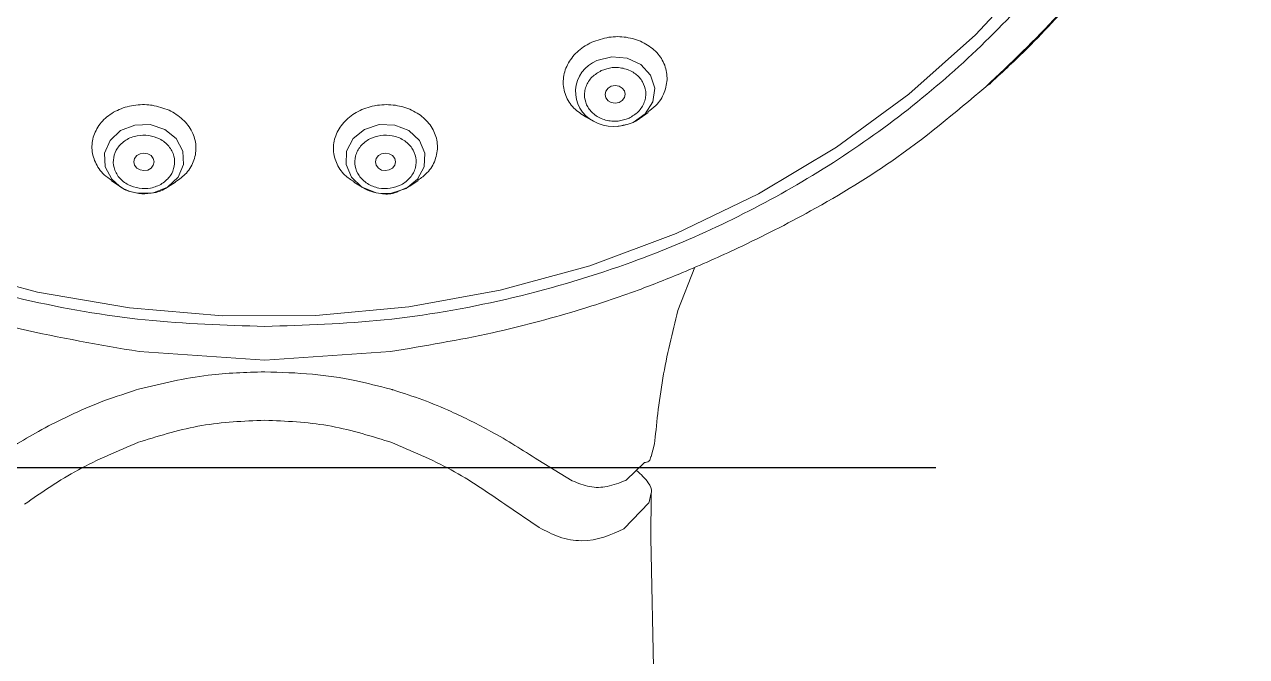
# Model space of a CAD drawing. Extents: x 2239 to 2659, y -1043 to -449.
# Drawn here: x 2370.15 to 2379.83, y -709.76 to -704.74 of the extents above; entities that cross this region are included whole.
import ezdxf

# ---------------------------------------------------------------- set-up
doc = ezdxf.new("R2010")
doc.units = 0
doc.header["$LTSCALE"] = 7
doc.header["$MEASUREMENT"] = 0
doc.linetypes.add('CENTER', pattern=[2, 1.25, -0.25, 0.25, -0.25])
doc.layers.get('0').update_dxf_attribs({"color": 2, "linetype": 'CONTINUOUS'})

msp = doc.modelspace()

# ---------------------------------------------------------------- linework, layer by layer
at = {"color": 7, "linetype": 'Continuous', "lineweight": 15}
for p, q in [((2375.0264, -705.4842), (2375.0896, -705.4381)), ((2374.5935, -705.4738), (2374.6572, -705.5085)), ((2370.834, -705.9786), (2370.8996, -706.0238)), ((2371.2792, -706.0323), (2371.3452, -705.9911)), ((2372.7569, -705.9912), (2372.8227, -706.0323)), ((2373.2022, -706.0238), (2373.268, -705.9785)), ((2373.1064, -706.0661), (2373.1973, -706.0271)), ((2375.3263, -707.0095), (2375.4597, -706.6657)), ((2371.0564, -707.3358), (2372.0509, -707.4051)), ((2372.0509, -707.4051), (2373.0476, -707.3356)), ((2371.0509, -707.635), (2371.0323, -707.6404)), ((2371.0509, -708.0554), (2371.0682, -708.0491)), ((2373.051, -708.0554), (2373.0336, -708.0491)), ((2375.1133, -708.1673), (2375.141, -708.0672)), ((2374.2165, -708.1949), (2374.4875, -708.3605)), ((2374.9145, -708.3566), (2375.0623, -708.2168)), ((2375.1114, -708.1704), (2375.1133, -708.1673)), ((2374.9, -708.7402), (2375.0948, -708.5347)), ((2375.097, -708.5308), (2375.0948, -708.5347)), ((2375.097, -708.5308), (2375.1123, -708.4665)), ((2375.1112, -708.8223), (2375.1126, -708.4653)), ((2373.9552, -708.5471), (2374.2264, -708.7309)), ((2374.9, -708.7402), (2374.897, -708.742)), ((2375.1354, -710.0153), (2375.1111, -708.8125))]:
    msp.add_line(p, q, dxfattribs=at)
at = {"color": 8, "linetype": 'Continuous', "lineweight": 15}
for p, q in [((2371.045, -706.0798), (2370.9819, -706.0648)), ((2373.0568, -706.0798), (2372.9704, -706.0817))]:
    msp.add_line(p, q, dxfattribs=at)
at = {"color": 1, "linetype": 'CENTER'}
msp.add_line((2355.1309, -708.2557), (2377.3709, -708.2557), dxfattribs=at)
at = {"color": 7, "linetype": 'Continuous', "lineweight": 15, "flags": 128}
for points in [[(2369.5411, -706.6751), (2370.2514, -706.8638), (2370.9785, -706.9896), (2371.7157, -707.0512), (2372.456, -707.0481), (2373.1925, -706.9804), (2373.9183, -706.8487), (2374.6267, -706.6542), (2375.3111, -706.3986), (2375.965, -706.0845), (2376.5823, -705.7147), (2377.1574, -705.2927), (2377.6848, -704.8225), (2378.1596, -704.3084), (2378.5773, -703.7551), (2378.9341, -703.168), (2379.2267, -702.5525), (2379.4522, -701.9142), (2379.6087, -701.2592), (2379.6945, -700.5937), (2379.709, -699.9237), (2379.6521, -699.2556), (2379.5241, -698.5956)], [(2374.6838, -705.0271), (2374.8025, -704.996), (2374.9249, -705.007), (2375.0325, -705.0583), (2375.1087, -705.1422), (2375.142, -705.2458), (2375.1274, -705.3535), (2375.0671, -705.4487), (2374.9702, -705.5171)], [(2374.8285, -705.365), (2374.8591, -705.3592), (2374.8851, -705.3436), (2374.9024, -705.3206), (2374.9085, -705.2937), (2374.9024, -705.2669), (2374.8851, -705.2444), (2374.8591, -705.2296), (2374.8285, -705.2247), (2374.7979, -705.2305), (2374.772, -705.2461), (2374.7546, -705.2692), (2374.7486, -705.2961), (2374.7546, -705.3229), (2374.772, -705.3454), (2374.7979, -705.3602), (2374.8285, -705.365)], [(2371.0938, -705.9002), (2371.1245, -705.8951), (2371.1504, -705.88), (2371.1678, -705.8575), (2371.1738, -705.8307), (2371.1678, -705.804), (2371.1504, -705.7812), (2371.1245, -705.7659), (2371.0938, -705.7604), (2371.0632, -705.7656), (2371.0373, -705.7806), (2371.0199, -705.8032), (2371.0139, -705.8299), (2371.0199, -705.8567), (2371.0373, -705.8794), (2371.0632, -705.8947), (2371.0938, -705.9002)], [(2373.008, -705.9002), (2373.0386, -705.8947), (2373.0646, -705.8794), (2373.0819, -705.8567), (2373.088, -705.8299), (2373.0819, -705.8032), (2373.0646, -705.7806), (2373.0386, -705.7656), (2373.008, -705.7604), (2372.9774, -705.7659), (2372.9515, -705.7812), (2372.9341, -705.804), (2372.928, -705.8307), (2372.9341, -705.8575), (2372.9515, -705.88), (2372.9774, -705.8951), (2373.008, -705.9002)], [(2370.9819, -706.0648), (2370.9293, -706.0419), (2370.8996, -706.0238)], [(2372.9704, -706.0817), (2372.9336, -706.0762), (2372.8227, -706.0323)]]:
    msp.add_lwpolyline(points, dxfattribs=at)
at = {"color": 8, "linetype": 'Continuous', "lineweight": 15, "flags": 128}
for points in [[(2370.8996, -706.0238), (2370.8387, -705.9683), (2370.787, -705.8702), (2370.7821, -705.7625), (2370.8248, -705.6616), (2370.9085, -705.5828), (2371.0205, -705.5383), (2371.1437, -705.5347), (2371.2594, -705.5725), (2371.35, -705.6461), (2371.4017, -705.7443), (2371.4066, -705.852), (2371.364, -705.9529), (2371.2803, -706.0316), (2371.1683, -706.0762), (2371.045, -706.0798)], [(2372.8227, -706.0323), (2372.8216, -706.0316), (2372.7379, -705.9529), (2372.6953, -705.852), (2372.7002, -705.7443), (2372.7518, -705.6461), (2372.8424, -705.5725), (2372.9582, -705.5347), (2373.0814, -705.5383), (2373.1934, -705.5828), (2373.2771, -705.6616), (2373.3197, -705.7625), (2373.3149, -705.8702), (2373.2632, -705.9683), (2373.1726, -706.0419), (2373.0568, -706.0798)]]:
    msp.add_lwpolyline(points, dxfattribs=at)
at = {"color": 8, "linetype": 'Continuous', "lineweight": 15}
msp.add_arc((2374.7798, -705.2739), 0.2647, 111.25093, 242.42073, dxfattribs=at)
at = {"color": 7, "linetype": 'Continuous', "lineweight": 15}
msp.add_arc((2374.8223, -705.197), 0.3525, 242.0706, 294.79613, dxfattribs=at)
for points, knots in [([(2372.0509, -693.0478), (2371.7346, -693.0579), (2371.0921, -693.0785), (2370.1291, -693.2476), (2369.2482, -693.5036), (2368.4651, -693.8266), (2367.7806, -694.1886), (2367.1355, -694.6146), (2366.5386, -695.1022), (2365.9999, -695.6426), (2365.5294, -696.2265), (2365.1293, -696.8461), (2364.7728, -697.555), (2364.4882, -698.3523), (2364.3082, -699.2241), (2364.2498, -700.092), (2364.3082, -700.9599), (2364.4882, -701.8317), (2364.7728, -702.629), (2365.1293, -703.3379), (2365.5293, -703.9575), (2365.9999, -704.5414), (2366.5386, -705.0817), (2367.1355, -705.5694), (2367.7806, -705.9953), (2368.4651, -706.3574), (2369.2482, -706.6804), (2370.129, -706.9364), (2371.0921, -707.1056), (2371.7346, -707.1261), (2372.0509, -707.1362)], [0, 0, 0, 0, 0.038814, 0.078832, 0.119976, 0.152137, 0.184303, 0.217149, 0.25, 0.282846, 0.315696, 0.347858, 0.380025, 0.421165, 0.461183, 0.5, 0.538813, 0.578832, 0.619976, 0.652137, 0.684303, 0.717149, 0.75, 0.782846, 0.815696, 0.847858, 0.880024, 0.921165, 0.961184, 1, 1, 1, 1]), ([(2372.0509, -707.1362), (2372.3673, -707.1261), (2373.0097, -707.1056), (2373.9728, -706.9364), (2374.8536, -706.6804), (2375.6368, -706.3574), (2376.3212, -705.9954), (2376.9664, -705.5694), (2377.5632, -705.0818), (2378.102, -704.5415), (2378.5725, -703.9575), (2378.9726, -703.3379), (2379.329, -702.6291), (2379.6137, -701.8317), (2379.7937, -700.96), (2379.8521, -700.092), (2379.7937, -699.2241), (2379.6137, -698.3523), (2379.3291, -697.555), (2378.9726, -696.8461), (2378.5726, -696.2265), (2378.102, -695.6426), (2377.5633, -695.1023), (2376.9664, -694.6146), (2376.3213, -694.1887), (2375.6368, -693.8266), (2374.8537, -693.5036), (2373.9728, -693.2476), (2373.0098, -693.0785), (2372.3673, -693.0579), (2372.0509, -693.0478)], [0, 0, 0, 0, 0.038814, 0.078832, 0.119976, 0.152137, 0.184304, 0.21715, 0.25, 0.282846, 0.315697, 0.347858, 0.380024, 0.421165, 0.461183, 0.5, 0.538813, 0.578832, 0.619975, 0.652137, 0.684304, 0.71715, 0.75, 0.782846, 0.815697, 0.847858, 0.880024, 0.921165, 0.961184, 1, 1, 1, 1]), ([(2377.7675, -705.234), (2377.9625, -705.0491), (2378.3091, -704.7205), (2378.7011, -704.2408), (2378.9923, -703.8335), (2379.2646, -703.3984), (2379.4901, -703.0046), (2379.5975, -702.7254), (2379.6273, -702.6481)], [0, 0, 0, 0, 0.247733, 0.440141, 0.57725, 0.718583, 0.922058, 1, 1, 1, 1]), ([(2377.8074, -705.2017), (2377.9043, -705.1121), (2378.079, -704.9506), (2378.3056, -704.7124), (2378.4876, -704.5067), (2378.6677, -704.2877), (2378.8555, -704.0404), (2379.0567, -703.7466), (2379.3301, -703.3083), (2379.496, -702.9503), (2379.6104, -702.7034)], [0, 0, 0, 0, 0.125157, 0.225672, 0.313791, 0.388336, 0.49819, 0.613176, 0.733288, 1, 1, 1, 1]), ([(2374.6428, -704.8819), (2374.6875, -704.8658), (2374.7753, -704.8342), (2374.918, -704.8363), (2375.0477, -704.8746), (2375.1537, -704.9481), (2375.223, -705.0481), (2375.248, -705.164), (2375.224, -705.2808), (2375.1678, -705.3768), (2375.109, -705.4184), (2375.0867, -705.4343)], [0, 0, 0, 0, 0.1184961, 0.2330927, 0.3481021, 0.4637467, 0.5799898, 0.6965227, 0.8129128, 0.9287762, 1, 1, 1, 1]), ([(2374.5943, -705.4727), (2374.5609, -705.4512), (2374.4914, -705.4064), (2374.4295, -705.3045), (2374.409, -705.1886), (2374.4369, -705.0712), (2374.5091, -704.967), (2374.5876, -704.9085), (2374.6355, -704.8854), (2374.6428, -704.8819)], [0, 0, 0, 0, 0.15158, 0.315858, 0.480475, 0.644832, 0.808393, 0.971032, 1, 1, 1, 1]), ([(2374.9386, -705.4832), (2374.9099, -705.4933), (2374.8656, -705.5087), (2374.8014, -705.5086), (2374.7528, -705.5001), (2374.7071, -705.4831), (2374.6553, -705.4513), (2374.6067, -705.3972), (2374.5849, -705.3308), (2374.5853, -705.2748), (2374.596, -705.2319), (2374.6161, -705.1917), (2374.6529, -705.1449), (2374.6927, -705.1216), (2374.7184, -705.1065)], [0, 0, 0, 0, 0.119722, 0.184792, 0.250003, 0.315071, 0.380279, 0.499996, 0.619719, 0.6848, 0.749998, 0.815072, 0.880282, 1, 1, 1, 1]), ([(2374.7184, -705.1065), (2374.7471, -705.0965), (2374.7915, -705.081), (2374.8556, -705.0812), (2374.9043, -705.0896), (2374.95, -705.1066), (2375.0017, -705.1385), (2375.0503, -705.1926), (2375.0722, -705.259), (2375.0717, -705.3149), (2375.0611, -705.3579), (2375.0409, -705.3981), (2375.0041, -705.4448), (2374.9643, -705.4681), (2374.9386, -705.4832)], [0, 0, 0, 0, 0.1197219, 0.1847914, 0.2499994, 0.3150731, 0.3802796, 0.4999974, 0.6197195, 0.6847867, 0.7499984, 0.8150722, 0.8802811, 1, 1, 1, 1]), ([(2366.3297, -705.2295), (2366.5254, -705.3972), (2366.8908, -705.7075), (2367.4419, -706.0633), (2367.8962, -706.3174), (2368.3054, -706.5195), (2368.7638, -706.7246), (2369.3716, -706.9575), (2370.1533, -707.1801), (2370.7404, -707.2817), (2371.0564, -707.3358)], [0.0097918, 0.0097918, 0.0097918, 0.0097918, 0.1582838, 0.2858119, 0.3822986, 0.452794, 0.5429505, 0.6643848, 0.8167157, 0.9941034, 0.9941034, 0.9941034, 0.9941034]), ([(2373.0476, -707.3356), (2373.3181, -707.2905), (2373.815, -707.2068), (2374.4687, -707.0335), (2374.9697, -706.8675), (2375.3966, -706.6974), (2375.856, -706.494), (2376.431, -706.2006), (2377.1219, -705.7807), (2377.5675, -705.4027), (2377.8109, -705.1963)], [0.0062925, 0.0062925, 0.0062925, 0.0062925, 0.1580148, 0.2851048, 0.3817109, 0.4522563, 0.5424167, 0.6637456, 0.8163203, 1, 1, 1, 1]), ([(2377.8075, -705.2017), (2377.8045, -705.2091), (2377.8009, -705.2183), (2377.7876, -705.2156), (2377.785, -705.2151)], [0, 0, 0, 0, 0.8027, 1, 1, 1, 1]), ([(2370.8369, -705.9745), (2370.8165, -705.9613), (2370.7593, -705.9244), (2370.7022, -705.8347), (2370.6738, -705.7211), (2370.6942, -705.6053), (2370.7598, -705.5023), (2370.8636, -705.4237), (2370.9932, -705.3789), (2371.0959, -705.3736), (2371.1497, -705.3805), (2371.1578, -705.3816)], [0, 0, 0, 0, 0.0713163, 0.199847, 0.3291018, 0.4590025, 0.5891821, 0.7191423, 0.8484866, 0.977092, 1, 1, 1, 1]), ([(2371.1578, -705.3816), (2371.2042, -705.3922), (2371.2954, -705.4133), (2371.4061, -705.4899), (2371.4813, -705.5884), (2371.5133, -705.7026), (2371.4973, -705.818), (2371.4408, -705.9206), (2371.3746, -705.9674), (2371.3438, -705.9892)], [0, 0, 0, 0, 0.1484907, 0.2920888, 0.4362065, 0.5811261, 0.7267873, 0.8728122, 1, 1, 1, 1]), ([(2372.7593, -705.9878), (2372.7335, -705.9713), (2372.6712, -705.9314), (2372.6123, -705.8372), (2372.5877, -705.7231), (2372.6119, -705.6069), (2372.6811, -705.5037), (2372.7871, -705.4248), (2372.8826, -705.3917), (2372.9825, -705.3748), (2373.0865, -705.3749), (2373.2191, -705.4144), (2373.327, -705.4873), (2373.3993, -705.5862), (2373.428, -705.7006), (2373.4079, -705.8161), (2373.3522, -705.914), (2373.2908, -705.9572), (2373.2654, -705.9752)], [0, 0, 0, 0, 0.048278, 0.116622, 0.185302, 0.25413, 0.322841, 0.391229, 0.459224, 0.471335, 0.541319, 0.608999, 0.67692, 0.74522, 0.813876, 0.882697, 0.951433, 1, 1, 1, 1]), ([(2374.8453, -705.5489), (2374.8877, -705.5416), (2374.9473, -705.5313), (2375.0165, -705.4938), (2375.0421, -705.4696), (2375.0555, -705.4569)], [0, 0, 0, 0, 0.540626, 0.759266, 1, 1, 1, 1]), ([(2371.0559, -706.0399), (2371.0262, -706.0327), (2370.9804, -706.0217), (2370.9292, -705.9876), (2370.896, -705.9551), (2370.8708, -705.9172), (2370.8507, -705.8643), (2370.848, -705.7951), (2370.8749, -705.7302), (2370.9127, -705.6855), (2370.9499, -705.6566), (2370.993, -705.635), (2371.0537, -705.6169), (2371.1011, -705.6192), (2371.1318, -705.6208)], [0, 0, 0, 0, 0.119721, 0.184792, 0.249996, 0.31507, 0.380281, 0.499994, 0.619727, 0.684786, 0.749997, 0.815072, 0.880278, 1, 1, 1, 1]), ([(2371.1318, -705.6208), (2371.1615, -705.6279), (2371.2073, -705.6389), (2371.2585, -705.673), (2371.2917, -705.7056), (2371.3169, -705.7434), (2371.337, -705.7964), (2371.3397, -705.8656), (2371.3128, -705.9305), (2371.275, -705.9752), (2371.2378, -706.004), (2371.1947, -706.0257), (2371.134, -706.0437), (2371.0866, -706.0414), (2371.0559, -706.0399)], [0, 0, 0, 0, 0.1197216, 0.1847924, 0.2500054, 0.3150667, 0.3802779, 0.5000046, 0.6197233, 0.6847942, 0.7500041, 0.8150715, 0.8802787, 1, 1, 1, 1]), ([(2373.046, -706.0399), (2373.0153, -706.0414), (2372.9679, -706.0437), (2372.9072, -706.0257), (2372.8642, -706.0041), (2372.8269, -705.9752), (2372.7891, -705.9305), (2372.7621, -705.8656), (2372.7648, -705.7964), (2372.7849, -705.7434), (2372.8101, -705.7056), (2372.8433, -705.673), (2372.8946, -705.6389), (2372.9404, -705.6279), (2372.9701, -705.6208)], [0, 0, 0, 0, 0.119722, 0.184788, 0.249995, 0.315072, 0.380275, 0.499994, 0.619721, 0.684794, 0.749993, 0.815069, 0.880279, 1, 1, 1, 1]), ([(2372.9701, -705.6208), (2373.0008, -705.6192), (2373.0482, -705.6169), (2373.1089, -705.635), (2373.1519, -705.6566), (2373.1892, -705.6854), (2373.2269, -705.7301), (2373.2539, -705.7951), (2373.2512, -705.8642), (2373.2311, -705.9172), (2373.206, -705.955), (2373.1727, -705.9876), (2373.1215, -706.0217), (2373.0756, -706.0327), (2373.046, -706.0399)], [0, 0, 0, 0, 0.119722, 0.184789, 0.250003, 0.31507, 0.380273, 0.500005, 0.619719, 0.684792, 0.750003, 0.815069, 0.880278, 1, 1, 1, 1]), ([(2370.8997, -706.0239), (2370.9257, -706.0413), (2370.9522, -706.059), (2370.983, -706.065), (2370.9835, -706.0651)], [0, 0, 0, 0, 0.982917, 1, 1, 1, 1]), ([(2370.9835, -706.0651), (2371.0143, -706.0732), (2371.0776, -706.0898), (2371.1424, -706.0796), (2371.1756, -706.0744)], [0, 0, 0, 0, 0.487612, 1, 1, 1, 1]), ([(2371.1756, -706.0744), (2371.1762, -706.0744), (2371.2129, -706.0714), (2371.2452, -706.0524), (2371.2769, -706.0337)], [0, 0, 0, 0, 0.017903, 1, 1, 1, 1]), ([(2372.8269, -706.0349), (2372.8495, -706.0468), (2372.8947, -706.0706), (2372.9456, -706.0772), (2372.971, -706.0804)], [0, 0, 0, 0, 0.500114, 1, 1, 1, 1]), ([(2372.971, -706.0804), (2372.9753, -706.0813), (2373.0135, -706.0889), (2373.0628, -706.086), (2373.1003, -706.0689), (2373.1064, -706.0661)], [0, 0, 0, 0, 0.096251, 0.851851, 1, 1, 1, 1]), ([(2375.141, -708.0672), (2375.1543, -707.932), (2375.1922, -707.5493), (2375.282, -707.1872), (2375.3263, -707.0095)], [0, 0, 0, 0, 0.5054256, 0.9925205, 0.9925205, 0.9925205, 0.9925205]), ([(2372.0509, -707.4966), (2371.9009, -707.5009), (2371.5617, -707.5106), (2371.2338, -707.5904), (2371.0509, -707.635)], [0, 0, 0, 0, 0.44208, 1, 1, 1, 1]), ([(2372.0509, -707.4966), (2372.1777, -707.5004), (2372.4179, -707.5075), (2372.7529, -707.5571), (2372.9563, -707.6103), (2373.0509, -707.635)], [0, 0, 0, 0, 0.374407, 0.709121, 1, 1, 1, 1]), ([(2371.0323, -707.6404), (2370.9312, -707.6733), (2370.7397, -707.7356), (2370.4828, -707.8508), (2370.1907, -708.0008), (2370.0062, -708.1181), (2369.8854, -708.1949)], [0, 0, 0, 0, 0.23994, 0.454137, 0.642503, 1, 1, 1, 1]), ([(2373.0509, -707.635), (2373.054, -707.6359), (2373.0602, -707.6377), (2373.0664, -707.6395), (2373.0695, -707.6404)], [0, 0, 0, 0, 0.5000202, 1, 1, 1, 1]), ([(2373.0695, -707.6404), (2373.1482, -707.6655), (2373.3046, -707.7154), (2373.5097, -707.8011), (2373.6888, -707.8863), (2373.9286, -708.0118), (2374.0958, -708.1181), (2374.2165, -708.1949)], [0, 0, 0, 0, 0.186302, 0.370226, 0.505083, 0.642541, 1, 1, 1, 1]), ([(2371.0682, -708.0491), (2371.2281, -708), (2371.5477, -707.9016), (2371.8832, -707.8871), (2372.0509, -707.8798)], [0, 0, 0, 0, 0.500032, 1, 1, 1, 1]), ([(2372.0509, -707.8798), (2372.2187, -707.8871), (2372.5542, -707.9016), (2372.8738, -708), (2373.0336, -708.0491)], [0, 0, 0, 0, 0.499968, 1, 1, 1, 1]), ([(2370.1466, -708.5471), (2370.2848, -708.4516), (2370.5603, -708.2611), (2370.8877, -708.1239), (2371.0509, -708.0554)], [0, 0, 0, 0, 0.501527, 1, 1, 1, 1]), ([(2373.051, -708.0554), (2373.2142, -708.1239), (2373.5416, -708.2611), (2373.8171, -708.4516), (2373.9552, -708.5471)], [0, 0, 0, 0, 0.498472, 1, 1, 1, 1]), ([(2375.1114, -708.1704), (2375.1104, -708.1766), (2375.1084, -708.1895), (2375.0962, -708.2052), (2375.0799, -708.2149), (2375.0676, -708.2164), (2375.0623, -708.2168)], [0, 0, 0, 0, 0.2416271, 0.4999896, 0.7583424, 0.9512011, 0.9512011, 0.9512011, 0.9512011]), ([(2375.1123, -708.4665), (2375.1136, -708.4617), (2375.1217, -708.4323), (2375.0946, -708.3682), (2375.0335, -708.3106), (2374.9974, -708.2782)], [0, 0, 0, 0, 0.0711761, 0.4409794, 0.9191291, 0.9191291, 0.9191291, 0.9191291]), ([(2374.4875, -708.3605), (2374.5341, -708.3794), (2374.6318, -708.4191), (2374.777, -708.4106), (2374.864, -708.3766), (2374.9117, -708.3579)], [0, 0, 0, 0, 0.291735, 0.6120076, 1, 1, 1, 1]), ([(2374.9117, -708.3579), (2374.9122, -708.3577), (2374.9131, -708.3573), (2374.914, -708.3568), (2374.9145, -708.3566)], [0, 0, 0, 0, 0.499767, 1, 1, 1, 1]), ([(2374.2264, -708.7309), (2374.2786, -708.7587), (2374.3907, -708.8181), (2374.6474, -708.8573), (2374.7941, -708.7895), (2374.897, -708.742)], [0, 0, 0, 0, 0.206559, 0.443334, 1, 1, 1, 1])]:
    msp.add_open_spline(points, degree=3, knots=knots, dxfattribs=at)
at = {"color": 8, "linetype": 'Continuous', "lineweight": 15}
msp.add_open_spline([(2373.0509, -707.3353), (2373.0509, -707.3353), (2373.0509, -707.3353), (2373.0509, -707.3353)], degree=3, dxfattribs=at)

doc.saveas('drawing.dxf')
